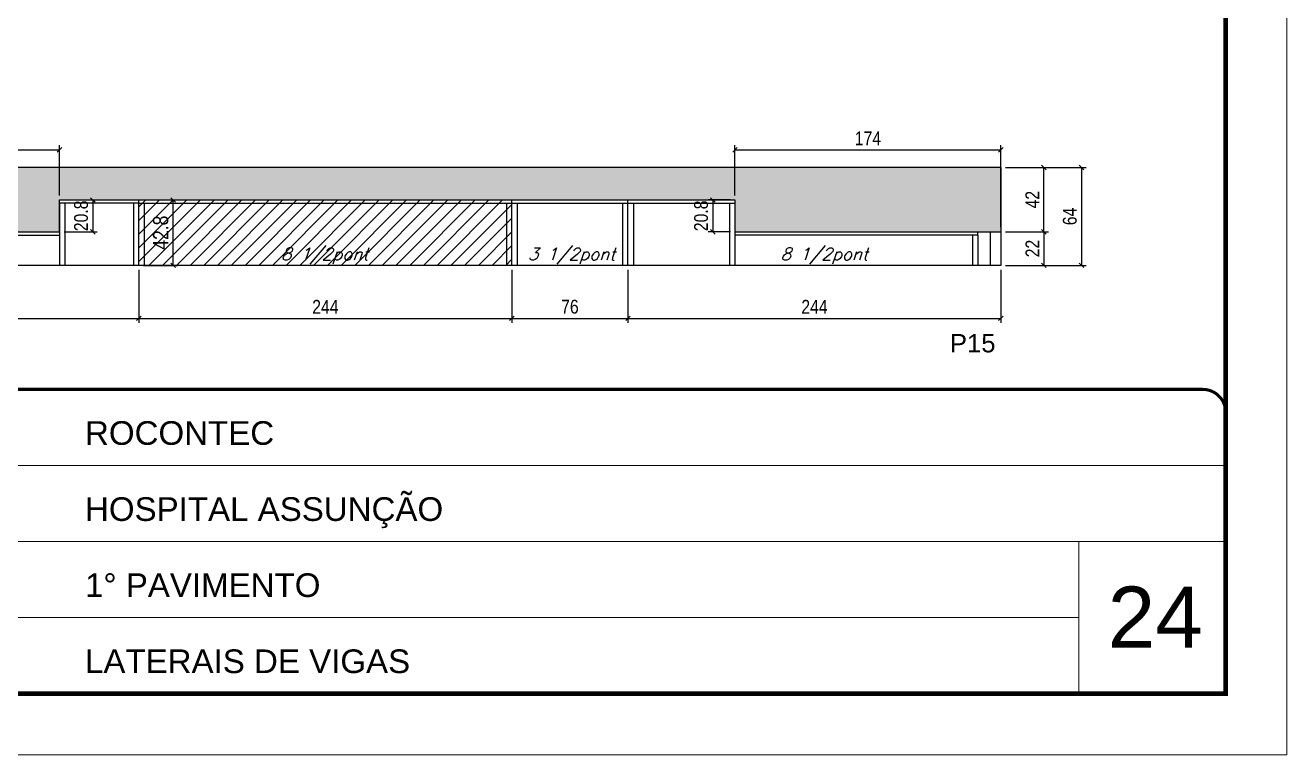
# Model space of a CAD drawing. Extents: x 137137 to 143418, y 10464 to 34486.
# Drawn here: x 142565 to 143391, y 27693 to 28171 of the extents above; entities that cross this region are included whole.
import ezdxf

# ---------------------------------------------------------------- set-up
doc = ezdxf.new("R2010")
doc.units = 0
doc.linetypes.add('CONTINUO', pattern=[0])
doc.linetypes.add('DASHED', pattern=[0.75, 0.5, -0.25])
for name, color, linetype in [('5', 5, 'Continuous'), ('COTA', 241, 'Continuous'), ('Painéis', 200, 'Continuous'), ('SARR_2.2x7', 40, 'Continuous'), ('SARR_3.5x7', 81, 'Continuous'), ('texto', 7, 'Continuous')]:
    doc.layers.add(name, color=color, linetype=linetype)
for name, color, linetype, lineweight in [('CARIMBO', 255, 'Continuous', 9), ('Escoras', 2, 'Continuous', 25), ('Folhas', 255, 'Continuous', 9), ('Hachura', 251, 'Continuous', 9), ('SARRAFO DE PRESSAO', 251, 'DASHED', 9)]:
    doc.layers.add(name, color=color, linetype=linetype, lineweight=lineweight)
doc.styles.add('ARIAL', font='arial.ttf')
doc.styles.add('COTA TECNICA', font='techl___.ttf', dxfattribs={"height": 10})
doc.styles.add('COTA TECNICA-50', font='techl___.ttf', dxfattribs={"height": 9})
doc.styles.add('Romans', font='romans.shx')
doc.styles.get("Standard").update_dxf_attribs({"font": 'arial.ttf'})
doc.dimstyles.new('COTA PAINEL-50', dxfattribs={"dimtxt": 9, "dimasz": 3, "dimexe": 3, "dimexo": 3, "dimgap": 3, "dimtad": 1, "dimdec": 1, "dimzin": 12, "dimdsep": 46, "dimtxsty": 'COTA TECNICA-50', "dimblk1": 'OBLIQUE', "dimblk2": 'OBLIQUE', "dimsah": 1, "dimcen": 0.9, "dimclrd": 4, "dimclre": 4, "dimclrt": 240, "dimadec": 1, "dimazin": 3, "dimtfac": 1, "dimtdec": 1, "dimtmove": 0, "dimatfit": 3, "dimfxl": 1, "dimtolj": 1, "dimtzin": 12, "dimarcsym": 0})
doc.dimstyles.new('PAINEL', dxfattribs={"dimtxt": 10, "dimasz": 3, "dimexe": 3, "dimexo": 3, "dimgap": 3, "dimtad": 1, "dimdec": 1, "dimzin": 12, "dimdsep": 46, "dimtxsty": 'COTA TECNICA', "dimblk1": 'OBLIQUE', "dimblk2": 'OBLIQUE', "dimsah": 1, "dimcen": 0.9, "dimclrd": 4, "dimclre": 4, "dimclrt": 240, "dimadec": 1, "dimazin": 3, "dimtfac": 1, "dimtdec": 1, "dimtmove": 0, "dimatfit": 3, "dimfxl": 1, "dimtolj": 1, "dimtzin": 12, "dimarcsym": 0})

# ---------------------------------------------------------------- blocks, each defined once
blk = doc.blocks.new('9999999999')
at = {"color": 30, "linetype": 'CONTINUO'}
for p, q in [((98564.56, 34379.64), (99583.98, 34379.64)), ((98564.56, 34329.83), (99487.98, 34329.83)), ((99583.98, 34329.83), (99487.98, 34329.83)), ((99487.98, 34329.83), (99487.98, 34230.21)), ((98564.56, 34280.02), (99487.98, 34280.02))]:
    blk.add_line(p, q, dxfattribs=at)
at = {"color": 30, "linetype": 'CONTINUO', "const_width": 2}
blk.add_lwpolyline([(99583.98, 34230.21), (99583.98, 34414.45, 0.414214), (99568.98, 34429.45), (98228.98, 34429.45, 0.414214), (98213.98, 34414.45), (98213.98, 34245.21, 0.414214), (98228.98, 34230.21), (99583.98, 34230.21)], format="xyb", dxfattribs=at)
at = {"layer": 'Folhas'}
blk.add_lwpolyline([(98138.98, 34190.21), (99623.98, 34190.21), (99623.98, 35240.21), (98138.98, 35240.21)], close=True, dxfattribs=at)
at = {"layer": 'Folhas', "color": 30, "const_width": 3}
blk.add_lwpolyline([(98213.98, 34230.21), (99583.98, 34230.21), (99583.98, 35200.21), (98213.98, 35200.21)], close=True, dxfattribs=at)
at = {"color": 7, "linetype": 'Continuous', "ltscale": 5, "style": 'ARIAL'}
for s, height, p in [('ROCONTEC', 15.483, (98837.68, 34393.13)), ('HOSPITAL ASSUNÇÃO', 15.4829, (98837.68, 34343.32)), ('1° PAVIMENTO', 15.4829, (98837.68, 34293.51)), ('LATERAIS DE VIGAS', 15.4829, (98837.68, 34243.7))]:
    blk.add_text(s, height=height, dxfattribs=at).set_placement(p)
blk = doc.blocks.new('_Oblique')
at = {"color": 0, "linetype": 'ByBlock', "lineweight": -2}
blk.add_line((-0.5, -0.5), (0.5, 0.5), dxfattribs=at)
blk = doc.blocks.new('*D1067')
at = {"layer": 'Defpoints', "color": 0, "linetype": 'ByBlock', "transparency": 16777216}
for p in [(142395.76, 28013.35), (142639.76, 28013.35), (142639.76, 27978.65)]:
    blk.add_point(p, dxfattribs=at)
at = {"layer": 'Escoras', "color": 4, "linetype": 'ByBlock', "lineweight": -2, "transparency": 16777216}
for p, q in [((142395.76, 28010.35), (142395.76, 27975.65)), ((142639.76, 28010.35), (142639.76, 27975.65)), ((142395.76, 27978.65), (142639.76, 27978.65))]:
    blk.add_line(p, q, dxfattribs=at)
at = {"layer": 'Escoras', "color": 4, "linetype": 'ByBlock', "lineweight": -2, "transparency": 16777216, "xscale": 3, "yscale": 3, "zscale": 3, "rotation": 180}
blk.add_blockref('_Oblique', (142395.76, 27978.65), dxfattribs=at)
at = {"layer": 'Escoras', "color": 4, "linetype": 'ByBlock', "lineweight": -2, "transparency": 16777216, "xscale": 3, "yscale": 3, "zscale": 3}
blk.add_blockref('_Oblique', (142639.76, 27978.65), dxfattribs=at)
at = {"layer": 'Escoras', "color": 240, "linetype": 'ByBlock', "transparency": 16777216, "insert": (142517.76, 27986.21), "char_height": 9, "attachment_point": 5, "style": 'COTA TECNICA-50'}
blk.add_mtext('\\A1;244', dxfattribs=at)
blk = doc.blocks.new('*D1068')
at = {"layer": 'Defpoints', "color": 0, "linetype": 'ByBlock', "transparency": 16777216}
for p in [(142639.76, 28013.35), (142883.76, 28013.35), (142883.76, 27978.65)]:
    blk.add_point(p, dxfattribs=at)
at = {"layer": 'Escoras', "color": 4, "linetype": 'ByBlock', "lineweight": -2, "transparency": 16777216}
for p, q in [((142639.76, 28010.35), (142639.76, 27975.65)), ((142883.76, 28010.35), (142883.76, 27975.65)), ((142639.76, 27978.65), (142883.76, 27978.65))]:
    blk.add_line(p, q, dxfattribs=at)
at = {"layer": 'Escoras', "color": 4, "linetype": 'ByBlock', "lineweight": -2, "transparency": 16777216, "xscale": 3, "yscale": 3, "zscale": 3, "rotation": 180}
blk.add_blockref('_Oblique', (142639.76, 27978.65), dxfattribs=at)
at = {"layer": 'Escoras', "color": 4, "linetype": 'ByBlock', "lineweight": -2, "transparency": 16777216, "xscale": 3, "yscale": 3, "zscale": 3}
blk.add_blockref('_Oblique', (142883.76, 27978.65), dxfattribs=at)
at = {"layer": 'Escoras', "color": 240, "linetype": 'ByBlock', "transparency": 16777216, "insert": (142761.76, 27986.21), "char_height": 9, "attachment_point": 5, "style": 'COTA TECNICA-50'}
blk.add_mtext('\\A1;244', dxfattribs=at)
blk = doc.blocks.new('*D1069')
at = {"layer": 'Defpoints', "color": 0, "linetype": 'ByBlock', "transparency": 16777216}
for p in [(142883.76, 28013.35), (142959.76, 28013.35), (142959.76, 27978.65)]:
    blk.add_point(p, dxfattribs=at)
at = {"layer": 'Escoras', "color": 4, "linetype": 'ByBlock', "lineweight": -2, "transparency": 16777216}
for p, q in [((142883.76, 28010.35), (142883.76, 27975.65)), ((142959.76, 28010.35), (142959.76, 27975.65)), ((142883.76, 27978.65), (142959.76, 27978.65))]:
    blk.add_line(p, q, dxfattribs=at)
at = {"layer": 'Escoras', "color": 4, "linetype": 'ByBlock', "lineweight": -2, "transparency": 16777216, "xscale": 3, "yscale": 3, "zscale": 3, "rotation": 180}
blk.add_blockref('_Oblique', (142883.76, 27978.65), dxfattribs=at)
at = {"layer": 'Escoras', "color": 4, "linetype": 'ByBlock', "lineweight": -2, "transparency": 16777216, "xscale": 3, "yscale": 3, "zscale": 3}
blk.add_blockref('_Oblique', (142959.76, 27978.65), dxfattribs=at)
at = {"layer": 'Escoras', "color": 240, "linetype": 'ByBlock', "transparency": 16777216, "insert": (142921.76, 27986.24), "char_height": 9, "attachment_point": 5, "style": 'COTA TECNICA-50'}
blk.add_mtext('\\A1;76', dxfattribs=at)
blk = doc.blocks.new('*D1070')
at = {"layer": 'Defpoints', "color": 0, "linetype": 'ByBlock', "transparency": 16777216}
for p in [(142959.76, 28013.35), (143203.76, 28013.35), (143203.76, 27978.65)]:
    blk.add_point(p, dxfattribs=at)
at = {"layer": 'Escoras', "color": 4, "linetype": 'ByBlock', "lineweight": -2, "transparency": 16777216}
for p, q in [((142959.76, 28010.35), (142959.76, 27975.65)), ((143203.76, 28010.35), (143203.76, 27975.65)), ((142959.76, 27978.65), (143203.76, 27978.65))]:
    blk.add_line(p, q, dxfattribs=at)
at = {"layer": 'Escoras', "color": 4, "linetype": 'ByBlock', "lineweight": -2, "transparency": 16777216, "xscale": 3, "yscale": 3, "zscale": 3, "rotation": 180}
blk.add_blockref('_Oblique', (142959.76, 27978.65), dxfattribs=at)
at = {"layer": 'Escoras', "color": 4, "linetype": 'ByBlock', "lineweight": -2, "transparency": 16777216, "xscale": 3, "yscale": 3, "zscale": 3}
blk.add_blockref('_Oblique', (143203.76, 27978.65), dxfattribs=at)
at = {"layer": 'Escoras', "color": 240, "linetype": 'ByBlock', "transparency": 16777216, "insert": (143081.76, 27986.21), "char_height": 9, "attachment_point": 5, "style": 'COTA TECNICA-50'}
blk.add_mtext('\\A1;244', dxfattribs=at)
blk = doc.blocks.new('*D1082')
at = {"layer": 'Defpoints', "color": 0, "linetype": 'ByBlock', "transparency": 16777216}
for p in [(143203.76, 28035.35), (143203.76, 28013.35), (143231.87, 28013.35)]:
    blk.add_point(p, dxfattribs=at)
at = {"layer": 'Escoras', "color": 4, "linetype": 'ByBlock', "lineweight": -2, "transparency": 16777216}
for p, q in [((143206.76, 28035.35), (143234.87, 28035.35)), ((143231.87, 28035.35), (143231.87, 28013.35)), ((143206.76, 28013.35), (143234.87, 28013.35))]:
    blk.add_line(p, q, dxfattribs=at)
at = {"layer": 'Escoras', "color": 4, "linetype": 'ByBlock', "lineweight": -2, "transparency": 16777216, "xscale": 3, "yscale": 3, "zscale": 3}
for p, rotation in [((143231.87, 28035.35), 90), ((143231.87, 28013.35), 270)]:
    blk.add_blockref('_Oblique', p, dxfattribs=dict(at, rotation=rotation))
at = {"layer": 'Escoras', "color": 240, "linetype": 'ByBlock', "transparency": 16777216, "insert": (143224.37, 28024.35), "char_height": 9, "attachment_point": 5, "rotation": 90, "style": 'COTA TECNICA-50'}
blk.add_mtext('\\A1;22', dxfattribs=at)
blk = doc.blocks.new('*D1083')
at = {"layer": 'Defpoints', "color": 0, "linetype": 'ByBlock', "transparency": 16777216}
for p in [(143203.76, 28077.35), (143231.87, 28077.35), (143203.76, 28035.35)]:
    blk.add_point(p, dxfattribs=at)
at = {"layer": 'Escoras', "color": 4, "linetype": 'ByBlock', "lineweight": -2, "transparency": 16777216}
for p, q in [((143206.76, 28077.35), (143234.87, 28077.35)), ((143231.87, 28035.35), (143231.87, 28077.35)), ((143206.76, 28035.35), (143234.87, 28035.35))]:
    blk.add_line(p, q, dxfattribs=at)
at = {"layer": 'Escoras', "color": 4, "linetype": 'ByBlock', "lineweight": -2, "transparency": 16777216, "xscale": 3, "yscale": 3, "zscale": 3}
for p, rotation in [((143231.87, 28077.35), 90), ((143231.87, 28035.35), 270)]:
    blk.add_blockref('_Oblique', p, dxfattribs=dict(at, rotation=rotation))
at = {"layer": 'Escoras', "color": 240, "linetype": 'ByBlock', "transparency": 16777216, "insert": (143224.3, 28056.35), "char_height": 9, "attachment_point": 5, "rotation": 90, "style": 'COTA TECNICA-50'}
blk.add_mtext('\\A1;42', dxfattribs=at)
blk = doc.blocks.new('*D1071')
at = {"layer": 'Defpoints', "color": 0, "linetype": 'ByBlock', "transparency": 16777216}
for p in [(143203.76, 28077.35), (143203.76, 28013.35), (143256.47, 28013.35)]:
    blk.add_point(p, dxfattribs=at)
at = {"layer": 'Escoras', "color": 4, "linetype": 'ByBlock', "lineweight": -2, "transparency": 16777216}
for p, q in [((143206.76, 28077.35), (143259.47, 28077.35)), ((143256.47, 28077.35), (143256.47, 28013.35)), ((143206.76, 28013.35), (143259.47, 28013.35))]:
    blk.add_line(p, q, dxfattribs=at)
at = {"layer": 'Escoras', "color": 4, "linetype": 'ByBlock', "lineweight": -2, "transparency": 16777216, "xscale": 3, "yscale": 3, "zscale": 3}
for p, rotation in [((143256.47, 28077.35), 90), ((143256.47, 28013.35), 270)]:
    blk.add_blockref('_Oblique', p, dxfattribs=dict(at, rotation=rotation))
at = {"layer": 'Escoras', "color": 240, "linetype": 'ByBlock', "transparency": 16777216, "insert": (143248.88, 28045.35), "char_height": 9, "attachment_point": 5, "rotation": 90, "style": 'COTA TECNICA-50'}
blk.add_mtext('\\A1;64', dxfattribs=at)
blk = doc.blocks.new('*D1084')
at = {"layer": 'Defpoints', "color": 0, "linetype": 'ByBlock', "transparency": 16777216}
for p in [(143029.76, 28056.15), (143015.22, 28035.35), (143029.76, 28035.35)]:
    blk.add_point(p, dxfattribs=at)
at = {"layer": 'Escoras', "color": 4, "linetype": 'ByBlock', "lineweight": -2, "transparency": 16777216}
for p, q in [((143026.76, 28056.15), (143012.22, 28056.15)), ((143015.22, 28056.15), (143015.22, 28035.35)), ((143026.76, 28035.35), (143012.22, 28035.35))]:
    blk.add_line(p, q, dxfattribs=at)
at = {"layer": 'Escoras', "color": 4, "linetype": 'ByBlock', "lineweight": -2, "transparency": 16777216, "xscale": 3, "yscale": 3, "zscale": 3}
for p, rotation in [((143015.22, 28056.15), 90), ((143015.22, 28035.35), 270)]:
    blk.add_blockref('_Oblique', p, dxfattribs=dict(at, rotation=rotation))
at = {"layer": 'Escoras', "color": 240, "linetype": 'ByBlock', "transparency": 16777216, "insert": (143007.61, 28045.75), "char_height": 9, "attachment_point": 5, "rotation": 90, "style": 'COTA TECNICA-50'}
blk.add_mtext('\\A1;20.8', dxfattribs=at)
blk = doc.blocks.new('*D1085')
at = {"layer": 'Defpoints', "color": 0, "linetype": 'ByBlock', "transparency": 16777216}
for p in [(142587.76, 28056.15), (142587.76, 28035.35), (142609.55, 28035.35)]:
    blk.add_point(p, dxfattribs=at)
at = {"layer": 'Escoras', "color": 4, "linetype": 'ByBlock', "lineweight": -2, "transparency": 16777216}
for p, q in [((142590.76, 28056.15), (142612.55, 28056.15)), ((142609.55, 28056.15), (142609.55, 28035.35)), ((142590.76, 28035.35), (142612.55, 28035.35))]:
    blk.add_line(p, q, dxfattribs=at)
at = {"layer": 'Escoras', "color": 4, "linetype": 'ByBlock', "lineweight": -2, "transparency": 16777216, "xscale": 3, "yscale": 3, "zscale": 3}
for p, rotation in [((142609.55, 28056.15), 90), ((142609.55, 28035.35), 270)]:
    blk.add_blockref('_Oblique', p, dxfattribs=dict(at, rotation=rotation))
at = {"layer": 'Escoras', "color": 240, "linetype": 'ByBlock', "transparency": 16777216, "insert": (142601.94, 28045.75), "char_height": 9, "attachment_point": 5, "rotation": 90, "style": 'COTA TECNICA-50'}
blk.add_mtext('\\A1;20.8', dxfattribs=at)
blk = doc.blocks.new('*D1072')
at = {"layer": 'COTA', "color": 4, "linetype": 'ByBlock', "lineweight": -2, "transparency": 16777216}
for p, q in [((142395.76, 28080.35), (142395.76, 28091.94)), ((142395.76, 28088.94), (142587.76, 28088.94)), ((142587.76, 28059.15), (142587.76, 28091.94))]:
    blk.add_line(p, q, dxfattribs=at)
at = {"layer": 'Defpoints', "color": 0, "linetype": 'ByBlock', "transparency": 16777216}
for p in [(142587.76, 28088.94), (142395.76, 28077.35), (142587.76, 28056.15)]:
    blk.add_point(p, dxfattribs=at)
at = {"layer": 'COTA', "color": 4, "linetype": 'ByBlock', "lineweight": -2, "transparency": 16777216, "xscale": 3, "yscale": 3, "zscale": 3, "rotation": 180}
blk.add_blockref('_Oblique', (142395.76, 28088.94), dxfattribs=at)
at = {"layer": 'COTA', "color": 4, "linetype": 'ByBlock', "lineweight": -2, "transparency": 16777216, "xscale": 3, "yscale": 3, "zscale": 3}
blk.add_blockref('_Oblique', (142587.76, 28088.94), dxfattribs=at)
at = {"layer": 'COTA', "color": 240, "linetype": 'ByBlock', "transparency": 16777216, "insert": (142491.76, 28096.52), "char_height": 9, "attachment_point": 5, "style": 'COTA TECNICA-50'}
blk.add_mtext('\\A1;192', dxfattribs=at)
blk = doc.blocks.new('*D1073')
at = {"layer": 'Defpoints', "color": 0, "linetype": 'ByBlock', "transparency": 16777216}
for p in [(143203.76, 28088.94), (143029.76, 28056.15), (143203.76, 28035.35)]:
    blk.add_point(p, dxfattribs=at)
at = {"layer": 'Escoras', "color": 4, "linetype": 'ByBlock', "lineweight": -2, "transparency": 16777216}
for p, q in [((143029.76, 28059.15), (143029.76, 28091.94)), ((143029.76, 28088.94), (143203.76, 28088.94)), ((143203.76, 28038.35), (143203.76, 28091.94))]:
    blk.add_line(p, q, dxfattribs=at)
at = {"layer": 'Escoras', "color": 4, "linetype": 'ByBlock', "lineweight": -2, "transparency": 16777216, "xscale": 3, "yscale": 3, "zscale": 3, "rotation": 180}
blk.add_blockref('_Oblique', (143029.76, 28088.94), dxfattribs=at)
at = {"layer": 'Escoras', "color": 4, "linetype": 'ByBlock', "lineweight": -2, "transparency": 16777216, "xscale": 3, "yscale": 3, "zscale": 3}
blk.add_blockref('_Oblique', (143203.76, 28088.94), dxfattribs=at)
at = {"layer": 'Escoras', "color": 240, "linetype": 'ByBlock', "transparency": 16777216, "insert": (143116.76, 28096.5), "char_height": 9, "attachment_point": 5, "style": 'COTA TECNICA-50'}
blk.add_mtext('\\A1;174', dxfattribs=at)
blk = doc.blocks.new('*D2327')
at = {"layer": 'COTA', "color": 4, "lineweight": -2, "ltscale": 25, "transparency": 16777216}
for p, q in [((142642.76, 28056.15), (142665.12, 28056.15)), ((142662.12, 28013.35), (142662.12, 28056.15)), ((142642.76, 28013.35), (142665.12, 28013.35))]:
    blk.add_line(p, q, dxfattribs=at)
at = {"layer": 'Defpoints', "color": 0, "ltscale": 25, "transparency": 16777216}
for p in [(142639.76, 28056.15), (142662.12, 28056.15), (142639.76, 28013.35)]:
    blk.add_point(p, dxfattribs=at)
at = {"layer": 'COTA', "color": 4, "lineweight": -2, "ltscale": 25, "transparency": 16777216, "xscale": 3, "yscale": 3, "zscale": 3}
for p, rotation in [((142662.12, 28056.15), 90), ((142662.12, 28013.35), 270)]:
    blk.add_blockref('_Oblique', p, dxfattribs=dict(at, rotation=rotation))
at = {"layer": 'COTA', "color": 240, "ltscale": 25, "transparency": 16777216, "insert": (142654.03, 28034.75), "char_height": 10, "attachment_point": 5, "rotation": 90, "style": 'COTA TECNICA'}
blk.add_mtext('\\A1;42.8', dxfattribs=at)

msp = doc.modelspace()

# ---------------------------------------------------------------- hatches: boundary and pattern name
at = {"layer": 'COTA', "linetype": 'ByBlock'}
h = msp.add_hatch(dxfattribs=at)
h.set_pattern_fill('AR-CONC', color=256, scale=0.03)
h.set_pattern_definition([(50, (-46300.246, -439.269), (5.46554007, -0.47817257), [0.5715, -6.2865]), (355, (-46300.246, -439.269), (-1.05730264, 5.73170536), [0.4572, -5.02921753]), (100.4514447, (-46299.7907, -439.309), (4.40823741, 5.25353256), [0.48570026, -5.34270734]), (46.1842, (-46300.246, -437.745), (8.13237123, -1.26126984), [0.85725, -9.42975]), (96.6355576, (-46299.5684, -437.85), (7.12212402, 7.42278374), [0.7285507, -8.01406824]), (351.184151, (-46300.246, -437.745), (7.12212402, 7.42278374), [0.685799, -7.54379196]), (21, (-46299.484, -438.126), (4.54843174, -3.06795595), [0.5715, -6.2865]), (326, (-46299.484, -438.126), (1.85406085, 5.52563898), [0.4572, -5.0292]), (71.451445, (-46299.105, -438.382), (6.40249258, 2.45768307), [0.48570026, -5.34269813]), (37.5, (-46300.2461, -439.2692), (0.092658098, 2.536651166), [0, -4.96824, 0, -5.1054, 0, -5.04825]), (7.5, (-46300.2461, -439.2692), (2.004589875, 3.005417245), [0, -2.91084, 0, -4.85394, 0, -1.92405]), (327.5, (-46301.9454, -439.2692), (4.067717855, -0.17186232), [0, -1.905, 0, -5.9436, 0, -7.8867]), (317.5, (-46302.7074, -439.269), (4.44387544, 0.76279473), [0, -2.4765, 0, -3.94716, 0, -5.6007])])
h.paths.add_polyline_path([(142395.76, 28077.35), (142395.76, 28035.35), (142587.76, 28035.35), (142587.76, 28053.95), (142587.76, 28056.15), (143029.76, 28056.15), (143029.76, 28035.35), (143203.76, 28035.35), (143203.76, 28077.35)])
at = {"layer": 'Hachura', "ltscale": 25}
h = msp.add_hatch(dxfattribs=at)
h.set_pattern_fill('ANSI31', color=256, scale=2)
h.paths.add_polyline_path([(142883.76, 28056.15), (142639.76, 28056.15), (142639.76, 28013.35), (142883.76, 28013.35)])
h.paths.add_polyline_path([(142663.88, 28017.89), (142663.88, 28052.44), (142643.3, 28052.44), (142643.3, 28017.89)], flags=24)

# ---------------------------------------------------------------- linework, layer by layer
at = {"layer": 'COTA', "linetype": 'ByBlock'}
for q in [(142395.76, 28077.35), (143203.76, 28035.35)]:
    msp.add_line((143203.76, 28077.35), q, dxfattribs=at)
at = {"layer": 'Painéis', "linetype": 'ByBlock'}
for p, q in [((142587.76, 28056.15), (143029.76, 28056.15)), ((142587.76, 28035.35), (142587.76, 28056.15)), ((142639.76, 28013.35), (142639.76, 28056.15)), ((142883.76, 28013.35), (142883.76, 28056.15)), ((142959.76, 28013.35), (142959.76, 28056.15)), ((143029.76, 28056.15), (143029.76, 28035.35)), ((142395.76, 28035.35), (142587.76, 28035.35)), ((143029.76, 28035.35), (143203.76, 28035.35)), ((143203.76, 28035.35), (143203.76, 28013.35)), ((143203.76, 28013.35), (142395.76, 28013.35))]:
    msp.add_line(p, q, dxfattribs=at)
at = {"layer": 'SARR_2.2x7', "linetype": 'Continuous'}
for p, q in [((142639.76, 28053.95), (142587.76, 28053.95)), ((142639.76, 28053.95), (142883.76, 28053.95)), ((142883.76, 28053.95), (142959.76, 28053.95)), ((142959.76, 28053.95), (143029.76, 28053.95)), ((142395.76, 28033.15), (142587.76, 28033.15)), ((143188.76, 28033.15), (143029.71, 28033.15)), ((143188.76, 28033.15), (143188.76, 28035.35)), ((143196.76, 28035.35), (143196.76, 28013.35))]:
    msp.add_line(p, q, dxfattribs=at)
at = {"layer": 'SARR_3.5x7'}
for p, q in [((142587.76, 28053.95), (142587.76, 28013.35)), ((142591.21, 28053.95), (142591.21, 28013.35)), ((142636.26, 28053.95), (142636.26, 28013.35)), ((142643.26, 28053.95), (142643.26, 28013.35)), ((142880.26, 28053.95), (142880.26, 28013.35)), ((142887.26, 28053.95), (142887.26, 28013.35)), ((142956.26, 28053.95), (142956.26, 28013.35)), ((142963.26, 28053.95), (142963.26, 28013.35)), ((143026.21, 28053.95), (143026.21, 28013.35)), ((143029.71, 28053.95), (143029.71, 28013.35)), ((143185.26, 28033.15), (143185.26, 28013.35)), ((143188.76, 28033.15), (143188.76, 28013.35))]:
    msp.add_line(p, q, dxfattribs=at)

# ---------------------------------------------------------------- block references
at = {"layer": 'SARRAFO DE PRESSAO', "color": 6, "linetype": 'ByBlock'}
msp.add_blockref('9999999999', (43766.81, -6497.3), dxfattribs=at)

# ---------------------------------------------------------------- texts
at = {"layer": '5', "linetype": 'Continuous'}
msp.add_text('P15', height=12, rotation=359.99996, dxfattribs=at).set_placement((143170.41, 27956.38))
at = {"layer": 'CARIMBO', "style": 'ARIAL'}
msp.add_text('24', height=40, dxfattribs=at).set_placement((143273.65, 27763.04))
at = {"layer": 'texto', "color": 2, "char_height": 8, "attachment_point": 5, "style": 'Romans'}
for s, insert in [('{\\Q19;\\C256;8 1/2pont}', (142761.25, 28019.44)), ('{\\Q19;\\C256;3 1/2pont}', (142922.8, 28019.44)), ('{\\Q19;\\C256;8 1/2pont}', (143088.15, 28019.44))]:
    msp.add_mtext(s, dxfattribs=dict(at, insert=insert))

# ---------------------------------------------------------------- dimensions: what is measured, and where the dimension line sits
at = {"layer": 'COTA', "linetype": 'ByBlock'}
dim = msp.add_linear_dim(base=(142587.76, 28088.94), p1=(142395.76, 28077.35), p2=(142587.76, 28056.15), dimstyle='COTA PAINEL-50', override={"dimarcsym": 1}, dxfattribs=at)
dim.commit()
dim.dimension.update_dxf_attribs({"geometry": '*D1072', "text_midpoint": (142491.76, 28096.52)})
at = {"layer": 'COTA', "ltscale": 25}
dim = msp.add_linear_dim(base=(142662.12, 28056.15), p1=(142639.76, 28013.35), p2=(142639.76, 28056.15), angle=90, dimstyle='PAINEL', dxfattribs=at)
dim.commit()
dim.dimension.update_dxf_attribs({"geometry": '*D2327', "text_midpoint": (142654.03, 28034.75)})
at = {"layer": 'Escoras', "linetype": 'ByBlock'}
for base, p1, p2, picture, middle in [((143203.76, 28088.94), (143029.76, 28056.15), (143203.76, 28035.35), '*D1073', (143116.76, 28096.5)), ((142639.76, 27978.65), (142395.76, 28013.35), (142639.76, 28013.35), '*D1067', (142517.76, 27986.21)), ((142883.76, 27978.65), (142639.76, 28013.35), (142883.76, 28013.35), '*D1068', (142761.76, 27986.21)), ((142959.76, 27978.65), (142883.76, 28013.35), (142959.76, 28013.35), '*D1069', (142921.76, 27986.24)), ((143203.76, 27978.65), (142959.76, 28013.35), (143203.76, 28013.35), '*D1070', (143081.76, 27986.21))]:
    dim = msp.add_linear_dim(base=base, p1=p1, p2=p2, dimstyle='COTA PAINEL-50', override={"dimarcsym": 1}, dxfattribs=at)
    dim.commit()
    dim.dimension.update_dxf_attribs({"geometry": picture, "text_midpoint": middle})
for base, p1, p2, picture, middle in [((143231.87, 28077.35), (143203.76, 28035.35), (143203.76, 28077.35), '*D1083', (143224.3, 28056.35)), ((143256.47, 28013.35), (143203.76, 28077.35), (143203.76, 28013.35), '*D1071', (143248.88, 28045.35)), ((143231.87, 28013.35), (143203.76, 28035.35), (143203.76, 28013.35), '*D1082', (143224.37, 28024.35))]:
    dim = msp.add_linear_dim(base=base, p1=p1, p2=p2, angle=90, dimstyle='COTA PAINEL-50', override={"dimarcsym": 1}, dxfattribs=at)
    dim.commit()
    dim.dimension.update_dxf_attribs({"geometry": picture, "text_midpoint": middle})
for base, p1, p2, picture, middle in [((142609.55, 28035.35), (142587.76, 28056.15), (142587.76, 28035.35), '*D1085', (142609.55, 28045.75)), ((143015.22, 28035.35), (143029.76, 28056.15), (143029.76, 28035.35), '*D1084', (143015.22, 28045.75))]:
    dim = msp.add_linear_dim(base=base, p1=p1, p2=p2, angle=90, dimstyle='COTA PAINEL-50', override={"dimarcsym": 1}, dxfattribs=at)
    dim.commit()
    dim.dimension.update_dxf_attribs({"geometry": picture, "text_midpoint": middle, "dimtype": 160})

doc.saveas('drawing.dxf')
